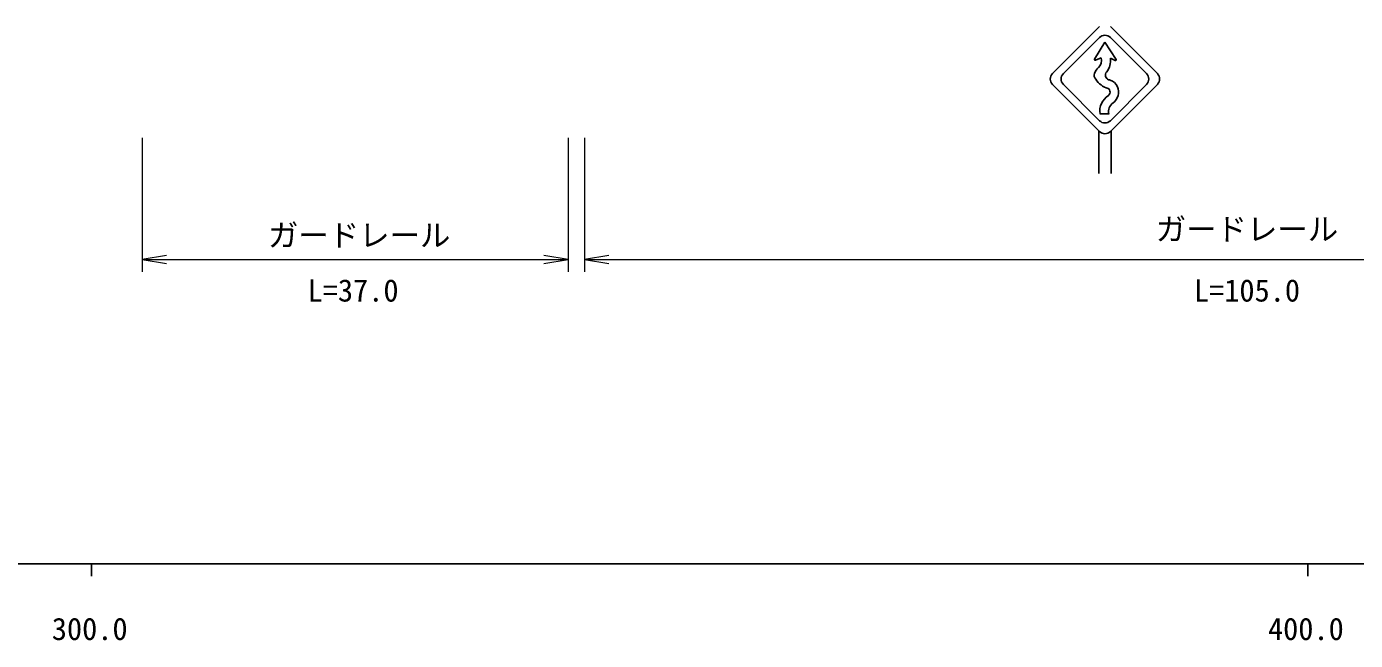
# Model space of a CAD drawing. Units: millimetres, scale not verified. Extents: x 40000 to 680000, y 20000 to 380000.
# Drawn here: x 362653 to 471917, y 198715 to 249141 of the extents above; entities that cross this region are included whole.
import ezdxf
from ezdxf.enums import TextEntityAlignment as Align

# ---------------------------------------------------------------- set-up
doc = ezdxf.new("R2010")
doc.units = ezdxf.units.MM
doc.header["$LTSCALE"] = 1000
for name, color, linetype, lineweight in [('M-STR-HTXT', 7, 'Continuous', 13), ('M-STR-STRC', 7, 'Continuous', 25), ('M-TTL-BAND', 7, 'Continuous', 25)]:
    doc.layers.add(name, color=color, linetype=linetype, lineweight=lineweight)
doc.styles.add('ＭＳ ゴシック', font='')
doc.styles.get('ＭＳ ゴシック').set_extended_font_data('MS Gothic')

# ---------------------------------------------------------------- blocks, each defined once
blk = doc.blocks.new('open_arrow')
at = {"color": 0, "linetype": 'Continuous', "lineweight": -2}
blk.add_lwpolyline([(7.5, 1.25), (0, 0), (7.5, -1.25)], dxfattribs=at)

msp = doc.modelspace()

# ---------------------------------------------------------------- linework, layer by layer
at = {"layer": 'M-STR-HTXT'}
for p, q in [((372160, 240000), (372160, 229000)), ((407181, 240000), (407181, 229000)), ((408533, 240000), (408533, 229000)), ((372160, 230000), (407181, 230000)), ((408533, 230000), (518036, 230000))]:
    msp.add_line(p, q, dxfattribs=at)
at = {"layer": 'M-STR-STRC'}
for p, q in [((450875, 249141), (447010, 245277)), ((451766, 249141), (455630, 245277)), ((450875, 248250), (447901, 245277)), ((454739, 245277), (451766, 248250)), ((450467, 246475), (451314, 247866)), ((452241, 246444), (451314, 247866)), ((450541, 246388), (451006, 246570)), ((451770, 246535), (452165, 246356)), ((447010, 244386), (450875, 240521)), ((450875, 241412), (447901, 244386)), ((455630, 244386), (451766, 240521)), ((454739, 244386), (451766, 241412)), ((450915, 241961), (451653, 241961)), ((450820, 240566), (450820, 237066)), ((451820, 240566), (451820, 237066))]:
    msp.add_line(p, q, dxfattribs=at)
for centre, radius, start, end in [((451320, 247805), 630, 45, 135.00015), ((450519, 246444), 60.4, 148.6713, 291.44939), ((450344, 246328), 705, 309.6442, 20.13773), ((450344, 246328), 1441, 320.48022, 8.29105), ((452190, 246411), 60.4, 245.55605, 33.11134), ((447456, 244831), 630, 135, 225), ((448347, 244831), 630, 135.00016, 224.99989), ((450942, 245144), 503, 161.91193, 220.56779), ((451467, 244972), 1056, 129.6442, 161.91193), ((452069, 245785), 1793, 212.70621, 253.97952), ((451766, 245154), 403, 140.48022, 249.5806), ((452146, 246174), 1491, 249.5806, 254.84784), ((454294, 244831), 630, 314.99995, 45), ((455185, 244831), 630, 315, 45), ((451521, 243867), 201, 21.6294, 74.84784), ((451284, 243773), 456, 330.80549, 21.6294), ((451521, 243867), 899, 21.6294, 74.84784), ((451284, 243773), 1154, 308.15279, 21.6294), ((452423, 242186), 1524, 122.04962, 188.49384), ((451507, 243649), 201, 302.04964, 330.80549), ((452423, 242186), 802, 122.04962, 196.31331), ((451320, 241857), 630, 224.99989, 314.99995), ((451320, 240967), 630, 225, 315)]:
    msp.add_arc(centre, radius, start, end, dxfattribs=at)
at = {"layer": 'M-TTL-BAND'}
for p, q in [((40000, 205000), (579000, 205000)), ((368000, 205000), (368000, 204000)), ((468000, 205000), (468000, 204000))]:
    msp.add_line(p, q, dxfattribs=at)

# ---------------------------------------------------------------- block references
at = {"layer": 'M-STR-HTXT', "xscale": 267, "yscale": 267}
for p in [(372160, 230000), (408533, 230000)]:
    msp.add_blockref('open_arrow', p, dxfattribs=at)
at = {"layer": 'M-STR-HTXT', "xscale": 267, "yscale": 267, "rotation": 180}
msp.add_blockref('open_arrow', (407181, 230000), dxfattribs=at)

# ---------------------------------------------------------------- texts
at = {"layer": 'M-STR-HTXT', "style": 'ＭＳ ゴシック'}
for p in [(390000, 232000), (463000, 232500)]:
    msp.add_text('ガードレール', height=1833, dxfattribs=at).set_placement(p, align=Align.MIDDLE_CENTER)
for s, p in [('L=37.0', (389500, 226000)), ('L=105.0', (463000, 226000))]:
    msp.add_text(s, height=1833, dxfattribs=at).set_placement(p, align=Align.BOTTOM_CENTER)
at = {"layer": 'M-TTL-BAND', "style": 'ＭＳ ゴシック'}
for s, p in [('300.0', (367844, 198195)), ('400.0', (467844, 198195))]:
    msp.add_text(s, height=1833, dxfattribs=at).set_placement(p, align=Align.BOTTOM_CENTER)

doc.saveas('drawing.dxf')
